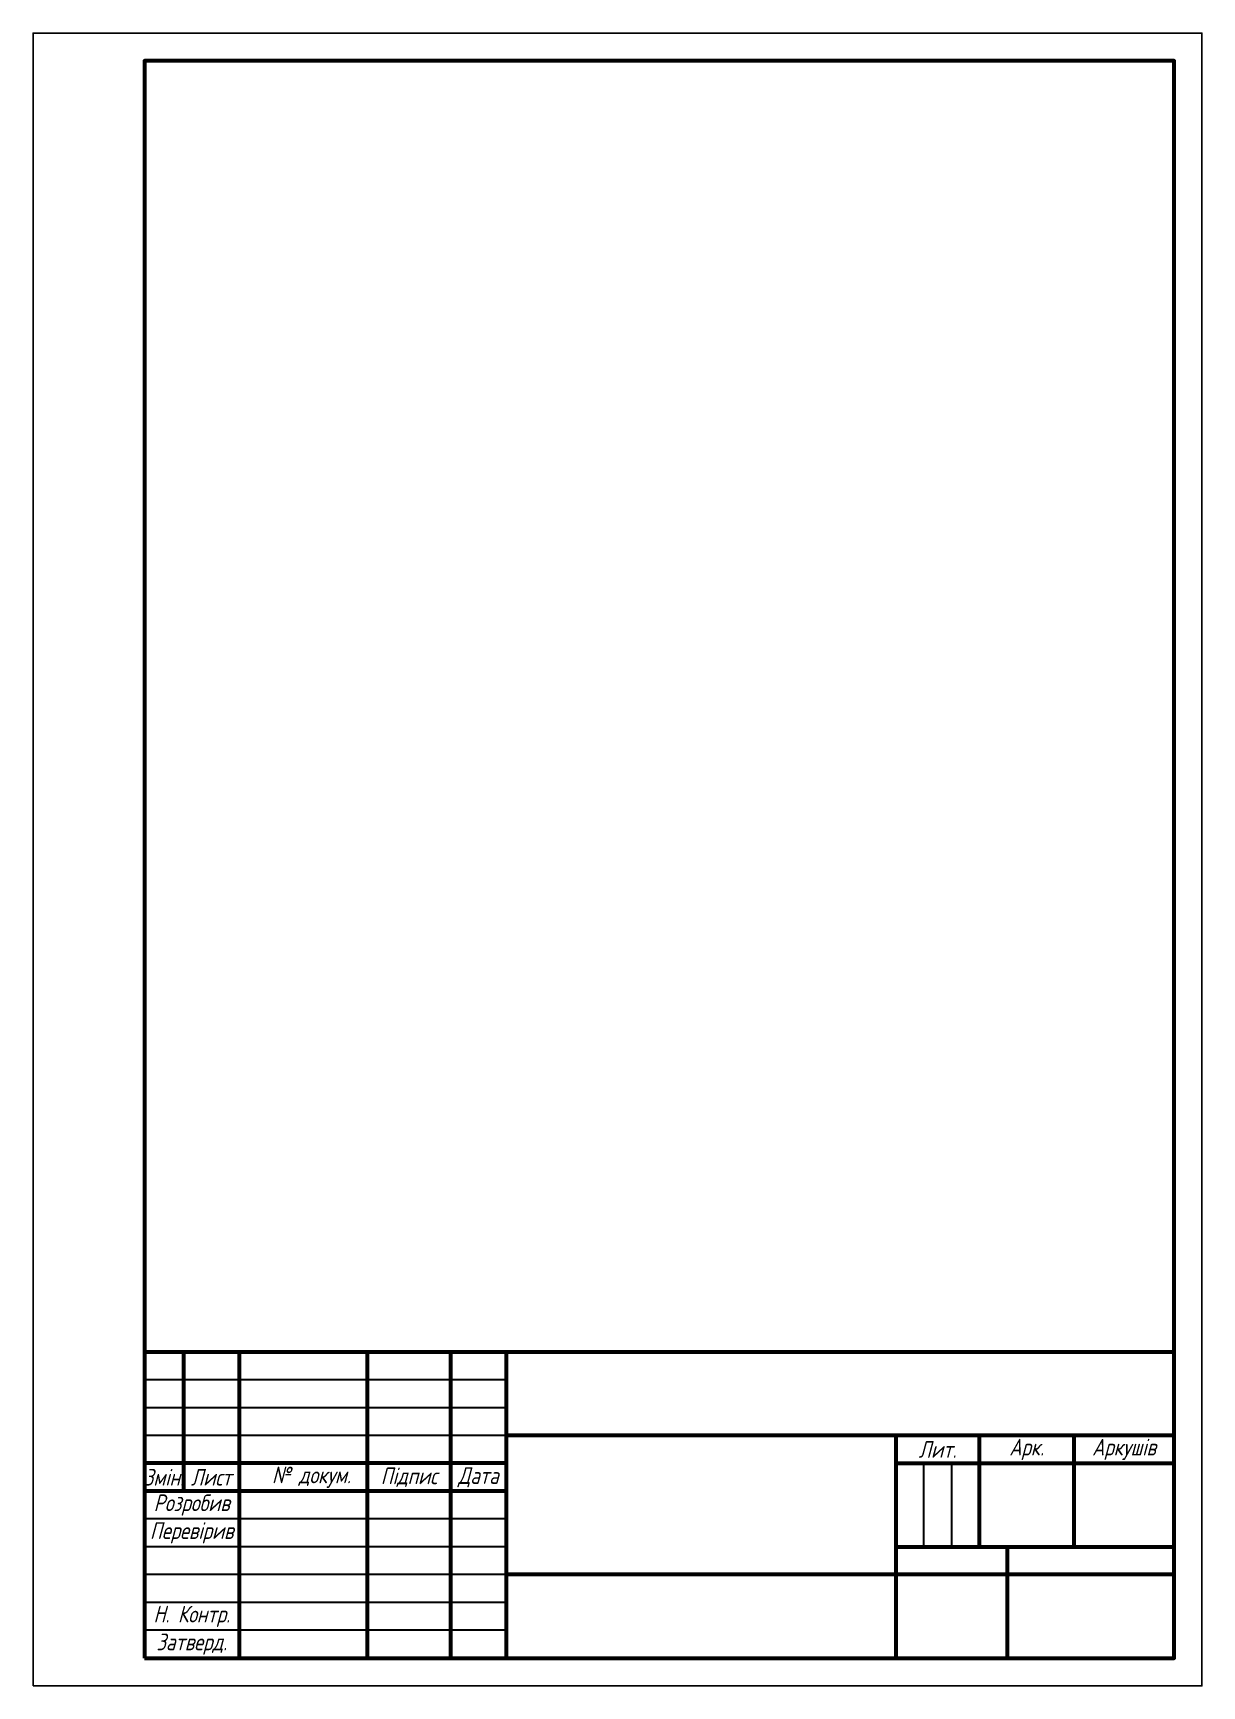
# Model space of a CAD drawing. Header units: millimetres. Extents: x 0 to 210, y 0 to 297.
import ezdxf

# ---------------------------------------------------------------- set-up
doc = ezdxf.new("R2010")
doc.units = ezdxf.units.MM
doc.layers.add('Solid thick line', color=250, linetype='Continuous', lineweight=60)
doc.layers.add('Solid thin line', color=170, linetype='Continuous', lineweight=30)
doc.styles.add('GOST A', font='8234.ttf', dxfattribs={"height": 3})

msp = doc.modelspace()

# ---------------------------------------------------------------- linework, layer by layer
msp.add_lwpolyline([(0, 0), (210, 0), (210, 297), (0, 297)], close=True)
at = {"layer": 'Solid thick line'}
for p, q in [((205, 60), (20, 60)), ((27, 60), (27, 35)), ((37, 60), (37, 5)), ((60, 60), (60, 5)), ((75, 60), (75, 5)), ((85, 60), (85, 5)), ((205, 45), (85, 45)), ((155, 45), (155, 5)), ((170, 45), (170, 25)), ((187, 45), (187, 25)), ((85, 40), (20, 40)), ((155, 40), (205, 40)), ((85, 35), (20, 35)), ((155, 25), (205, 25)), ((175, 25), (175, 5)), ((205, 20), (85, 20))]:
    msp.add_line(p, q, dxfattribs=at)
msp.add_lwpolyline([(20, 5), (205, 5), (205, 292), (20, 292)], close=True, dxfattribs=at)
at = {"layer": 'Solid thin line'}
for p, q in [((85, 55), (20, 55)), ((85, 50), (20, 50)), ((85, 45), (20, 45)), ((160, 40), (160, 25)), ((165, 40), (165, 25)), ((85, 30), (20, 30)), ((85, 25), (20, 25)), ((85, 20), (20, 20)), ((85, 15), (20, 15)), ((85, 10), (20, 10))]:
    msp.add_line(p, q, dxfattribs=at)

# ---------------------------------------------------------------- texts
at = {"layer": 'Solid thick line', "char_height": 3, "attachment_point": 5, "style": 'GOST A'}
for s, width, insert in [('\\pxqc;{\\fGOST type A|b0|i1|c204|p34;Лит.}', 15, (162.5, 42.5)), ('\\pxqc;{\\fGOST type A|b0|i1|c204|p34;Арк.}', 17, (178.5, 42.5)), ('\\pxqc;{\\fGOST type A|b0|i1|c204|p34;Аркушів}', 18, (196, 42.5)), ('\\pxqc;{\\fGOST type A|b0|i1|c204|p34;Змін.}', 7, (23.5, 37.5)), ('\\pxqc;{\\fGOST type A|b0|i1|c204|p34;Лист}', 10, (32, 37.5)), ('\\pxi-3,l4,qc,t4;{\\fGOST type A|b0|i1|c204|p34;№ докум.}', 23, (48.5, 37.5)), ('\\pxqc;{\\fGOST type A|b0|i1|c204|p34;Підпис}', 15, (67.5, 37.5)), ('\\pxqc;{\\fGOST type A|b0|i1|c204|p34;Дата}', 10, (80, 37.5)), ('\\pxqc;{\\fGOST type A|b0|i1|c204|p34;Розробив}', 17, (28.5, 32.5)), ('\\pxqc;{\\fGOST type A|b0|i1|c204|p34;Перевірив}', 17, (28.5, 27.5)), ('\\pxqc;{\\fGOST type A|b0|i1|c204|p34;Н. Контр.}', 17, (28.5, 12.5)), ('\\pxqc;{\\fGOST type A|b0|i1|c204|p34;Затверд.}', 17, (28.5, 7.5))]:
    msp.add_mtext_dynamic_manual_height_columns(s, width=width, gutter_width=15, heights=[0], dxfattribs=dict(at, insert=insert))

doc.saveas('drawing.dxf')
